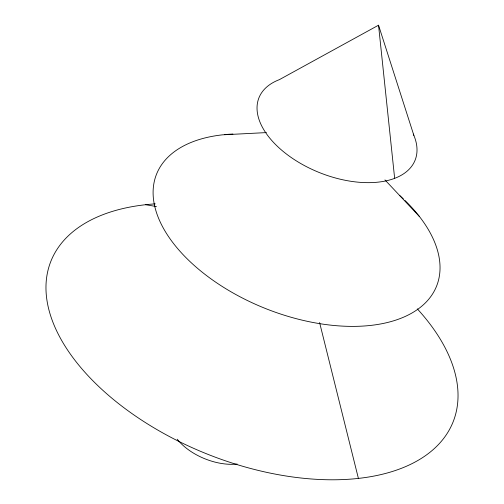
<?xml version="1.0" encoding="UTF-8"?>
<svg xmlns="http://www.w3.org/2000/svg" width="504" height="504" viewBox="0 0 504 504"><rect width="100%" height="100%" fill="white"/><g stroke="black" fill="none" stroke-linecap="round" stroke-linejoin="round"><path stroke-width="0.76" d="M413.872 135.418L378.536 25.2L279.392 79.638A84.073 47.011 21.8 0 0 272.777 141.611A84.073 47.011 21.8 0 0 373.382 182.524A84.073 47.011 21.8 0 0 413.305 134.095M266.414 132.596L222.478 134.839A150.797 84.325 21.8 0 0 178.12 249.133A150.797 84.325 21.8 0 0 384.13 323.259A150.797 84.325 21.8 0 0 405.059 200.535M145.599 204.712L156.442 206.539M384.955 179.909L419.429 216.525M319.586 322.566L358.401 478.409M378.536 25.2L394.651 178.347M224.664 134.612A150.797 84.325 21.8 0 1 232.924 134.039M399.748 195.558A150.797 84.325 21.8 0 1 403.32 198.866M417.306 308.87A216.55 121.092 21.8 0 1 366.521 477.345A216.55 121.092 21.8 0 1 75.197 360.618A216.55 121.092 21.8 0 1 155.232 203.862M237.132 464.039A45.858 25.641 21.8 0 1 177.244 439.198"/></g></svg>
